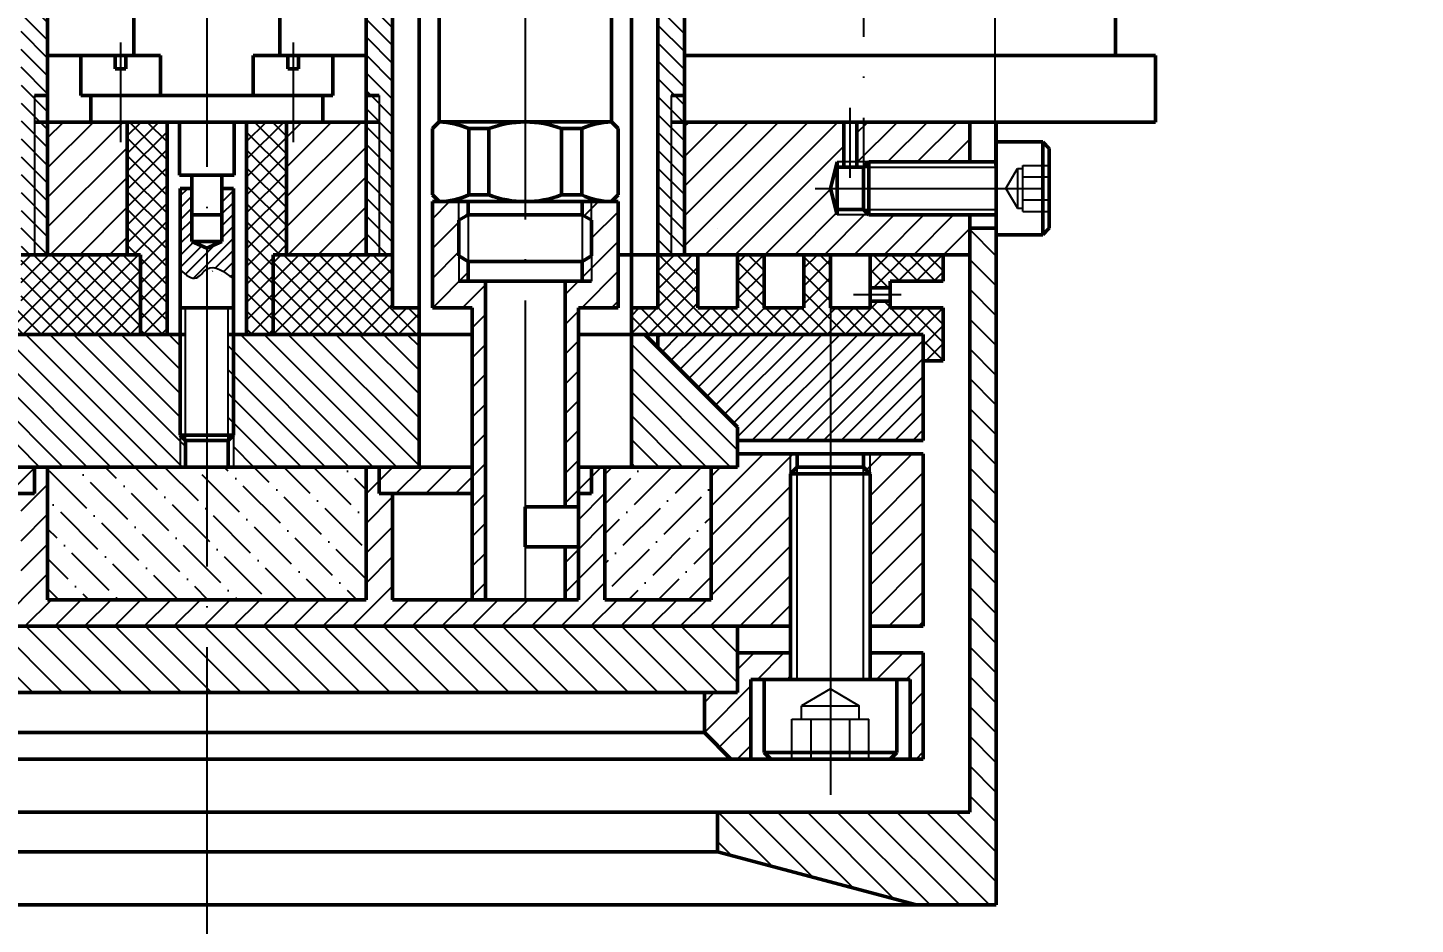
# Model space of a CAD drawing. Header units: millimetres. Extents: x -5427 to 3670, y -5891 to 948.
# Drawn here: x -5220 to -5115.4, y 739.4 to 806.9 of the extents above; entities that cross this region are included whole.
import ezdxf

# ---------------------------------------------------------------- set-up
doc = ezdxf.new("R2010")
doc.units = ezdxf.units.MM
doc.header["$MEASUREMENT"] = 0
doc.linetypes.add('ACAD_ISO04W100', pattern=[30, 24, -3, 0, -3])
doc.layers.add('оси', color=1, linetype='ACAD_ISO04W100')
doc.layers.add('Толстые', color=7, linetype='Continuous', lineweight=50)
doc.layers.add('Тонкие', color=140, linetype='Continuous', lineweight=25)
doc.styles.get("Standard").update_dxf_attribs({"font": 'isocpeui.ttf'})
doc.dimstyles.new('ISO-25', dxfattribs={"dimtxt": 4, "dimasz": 4, "dimexe": 1.25, "dimexo": 0, "dimtad": 1, "dimtxsty": 'Standard', "dimcen": 2.5, "dimadec": 0, "dimazin": 0, "dimtfac": 1, "dimtmove": 0, "dimatfit": 3, "dimfxl": 1, "dimarcsym": 0})
pattern_1 = [(135, (-5413.913556360832, -1341.044500152839), (-1.122532015133644, -1.122532015133644), [])]
pattern_2 = [(225, (-5413.913556360832, -1341.044500152839), (1.122532015133644, -1.122532015133644), [])]
pattern_3 = [(135, (-4661.270615753173, -518.7256040148075), (-0.6735192090801865, -0.6735192090801864), []), (225, (-4661.270615753173, -518.7256040148075), (0.6735192090801864, -0.6735192090801865), [])]

# ---------------------------------------------------------------- blocks, each defined once
blk = doc.blocks.new('*D526')
at = {"layer": 'Defpoints', "color": 0, "transparency": 16777216}
for p in [(-4882.958840932589, 889.928779320926), (-5269.955290774248, 797.8378986526861), (-4882.958840932589, 523.8379232044122)]:
    blk.add_point(p, dxfattribs=at)
at = {"layer": 'Тонкие', "color": 0, "lineweight": -2, "transparency": 16777216}
for p, q in [((-5269.955290774248, 797.8378986526861), (-5269.955290774248, 891.178779320926)), ((-4882.958840932589, 523.8379232044122), (-4882.958840932589, 891.178779320926)), ((-5265.955290774248, 889.928779320926), (-4886.958840932589, 889.928779320926))]:
    blk.add_line(p, q, dxfattribs=at)
at = {"layer": 'Тонкие', "color": 0, "transparency": 16777216}
for points in [[(-5265.955290774248, 890.5954459875926), (-5265.955290774248, 889.2621126542593), (-5269.955290774248, 889.928779320926)], [(-4886.958840932589, 890.5954459875926), (-4886.958840932589, 889.2621126542593), (-4882.958840932589, 889.928779320926)]]:
    blk.add_solid(points, dxfattribs=at)
at = {"layer": 'Тонкие', "color": 0, "transparency": 16777216, "insert": (-5076.457065853418, 892.5795368966835), "char_height": 4, "attachment_point": 5}
blk.add_mtext('387', dxfattribs=at)

msp = doc.modelspace()

# ---------------------------------------------------------------- hatches: boundary and pattern name
at = {"layer": 'Тонкие'}
h = msp.add_hatch(dxfattribs=at)
h.set_pattern_fill('ANSI31', color=256, scale=0.3, angle=90, style=0)
h.set_pattern_definition([(135, (-5413.913556360832, -1341.044500152839), (-0.6735192090801865, -0.6735192090801864), [])])
h.paths.add_polyline_path([(-5242.455665465523, 801.8378984659305), (-5241.455665465523, 801.8380736348611), (-5241.455665465523, 789.838234486567), (-5240.455665465523, 789.8382487852925), (-5240.455665465523, 817.838248677521), (-5235.455665465523, 817.838248677522), (-5235.455665465523, 818.838248677521), (-5241.455665465523, 818.838248677521), (-5242.455665465523, 817.838248677521)])
h.paths.add_polyline_path([(-5241.455665465523, 799.837898466689), (-5242.455665465523, 799.837898466689), (-5242.455665465523, 789.8382201878405), (-5241.455665465523, 789.838234486567)])
h.paths.add_polyline_path([(-5241.455665465523, 801.8380736348611), (-5242.455665465523, 801.8378984659305), (-5242.455665465523, 799.837898466689), (-5241.455665465523, 799.837898466689)], flags=16)
h.paths.add_polyline_path([(-5225.455665465523, 818.838248677522), (-5225.455665465523, 817.838248677521), (-5220.455665465523, 817.838248677521), (-5220.455665465523, 789.8382486775229), (-5219.455665464724, 789.838248671954), (-5219.45531509699, 801.8380735734866), (-5218.455665465523, 801.8378984659305), (-5218.455665465523, 817.838248677522), (-5219.455665465523, 818.838248677522)])
h.paths.add_polyline_path([(-5218.455665465523, 799.8379005390454), (-5219.455373497578, 799.8378984672947), (-5219.455665464724, 789.838248671954), (-5218.455665465523, 789.8382486663843)])
h.paths.add_polyline_path([(-5219.455373497578, 799.8378984672938), (-5218.455665465523, 799.8379005390454), (-5218.455665465523, 801.8378984659305), (-5219.45531509699, 801.8380735734866)], flags=16)
h.paths.add_polyline_path([(-5193.455665465581, 799.8379523479691), (-5194.455665465581, 799.8379502756118), (-5194.455665465581, 789.8382486851008), (-5193.455665465581, 789.8382486813127)], flags=17)
h.paths.add_polyline_path([(-5194.455665465581, 799.8379502756118), (-5193.455665465581, 799.8379523479691), (-5193.455665465581, 801.8381337332105), (-5194.455665465581, 801.8379585642817)])
h.paths.add_polyline_path([(-5194.455665465581, 801.8379585642817), (-5193.455665465581, 801.8381337332114), (-5193.455665465581, 789.8382486813136), (-5192.455665465581, 789.8382486775265), (-5192.455665465581, 817.8383087758723), (-5187.455665465581, 817.8383087758723), (-5187.455665465581, 818.8383087758723), (-5193.455665465581, 818.8383087758723), (-5194.455665465581, 817.8383087758723)])
h.paths.add_polyline_path([(-5170.455665465581, 817.8383087758723), (-5171.455665465582, 818.8383087758723), (-5177.455665465581, 818.8383087758723), (-5177.455665465581, 817.8383087758723), (-5172.455665465581, 817.8383087758723), (-5172.455665465581, 789.8378984666908), (-5171.455665465581, 789.8378984666908), (-5171.455665465581, 801.8381337332114), (-5170.455665465581, 801.8379585642817)])
h.paths.add_polyline_path([(-5170.455665465581, 799.8378984666899), (-5171.455665465581, 799.8378984666899), (-5171.455665465581, 789.8378984666908), (-5170.455665465581, 789.8378984666917)], flags=17)
h.paths.add_polyline_path([(-5171.455665465581, 799.8378984666899), (-5170.455665465581, 799.8378984666899), (-5170.455665465581, 801.8379585642817), (-5171.455665465581, 801.8381337332114)], flags=17)
h = msp.add_hatch(dxfattribs=at)
h.set_pattern_fill('ANSI31', color=256, scale=0.5, angle=180, style=0)
h.set_pattern_definition(pattern_2)
h.paths.add_polyline_path([(-5254.455648744078, 799.837898466689), (-5254.455648750666, 796.8378986975879), (-5253.955648800106, 796.8378986975879), (-5253.455648769168, 794.837898652688), (-5253.455648798016, 794.837898652688), (-5253.955648767077, 792.8378986594764), (-5256.355648753885, 792.8378986594764), (-5263.955652478514, 792.8378986549699), (-5263.955652478514, 789.8379127654118), (-5242.455665465523, 789.8382201878405), (-5242.455665465523, 799.837898466689)])
h.paths.add_polyline_path([(-5263.955652478506, 799.8378984666881), (-5263.955652478506, 796.8378986526861), (-5256.355652513374, 796.8378986526861), (-5256.355648788755, 796.8378986975879), (-5255.455648750666, 796.8378986975879), (-5255.455648744078, 799.837898466689)], flags=17)
h.paths.add_polyline_path([(-5218.455665465523, 799.8379005390464), (-5218.455665465523, 789.8382486663852), (-5212.455665966777, 789.8382486329676), (-5212.455665465529, 799.8379129731877), (-5212.455665465529, 799.8379254073291), (-5215.205665465553, 799.8379254073291), (-5215.205665465514, 799.8379072742057)])
h.paths.add_polyline_path([(-5200.455665465523, 799.83792540733), (-5200.455665806376, 789.8382487078236), (-5194.455665465581, 789.8382486851008), (-5194.455665465581, 799.8379502756127), (-5197.705665465553, 799.8379435404515), (-5197.705665465553, 799.8379254073291)])
h.paths.add_polyline_path([(-5170.455665465581, 799.8378984666899), (-5170.455665465581, 789.8378984666917), (-5148.955678452539, 789.8378984666926), (-5148.95567845254, 792.8378986537839), (-5156.555678446838, 792.837898653783), (-5158.955682163975, 792.8378986594764), (-5159.455682147461, 794.8378987103845), (-5158.955682130947, 796.837898697587), (-5158.455682180387, 796.8378986975879), (-5158.455682186975, 799.8378984666899)])
h.paths.add_polyline_path([(-5157.455682186975, 799.8378984666908), (-5157.455682180387, 796.8378986975879), (-5156.555682142297, 796.8378986975879), (-5156.555678417662, 796.8378986526861), (-5148.955678452533, 796.8378986526861), (-5148.955678452533, 799.8378984666899)])
h.paths.add_polyline_path([(-5158.955682160673, 793.2378986404585), (-5158.955682163975, 792.8378986594764), (-5156.555678452532, 792.8378986594764), (-5156.955678452531, 793.2378986594761)], flags=17)
h.paths.add_polyline_path([(-5157.455682180386, 796.8378986975879), (-5157.455682179509, 796.4378986563027), (-5156.955678462561, 796.4378986563017), (-5156.555678417661, 796.8378986975879)], flags=17)
h.paths.add_polyline_path([(-5158.955682130946, 796.8378986975879), (-5158.955682134249, 796.4378986563027), (-5158.455682179509, 796.4378986563017), (-5158.455682180387, 796.8378986975879)], flags=16)
h.paths.add_polyline_path([(-5255.955648753886, 793.2378986594761), (-5255.955652478504, 793.2378986594761), (-5256.355652478504, 792.8378986594764), (-5253.955648767077, 792.8378986594764), (-5253.95564877038, 793.2378986404585)], flags=17)
h.paths.add_polyline_path([(-5254.455648750666, 796.8378986975879), (-5254.455648751545, 796.4378986563008), (-5253.955648796804, 796.4378986563017), (-5253.955648800106, 796.8378986975879)], flags=16)
h.paths.add_polyline_path([(-5256.355652513374, 796.8378986975879), (-5255.955652468473, 796.4378986563017), (-5255.455648751545, 796.4378986563017), (-5255.455648750666, 796.8378986975879)], flags=17)
h = msp.add_hatch(dxfattribs=at)
h.set_pattern_fill('ANSI37', color=256, scale=0.3, angle=180, style=0)
h.set_pattern_definition([(225, (-5413.913556360832, -1341.044500152839), (0.6735192090801864, -0.6735192090801865), []), (315, (-5413.913556360832, -1341.044500152839), (0.6735192090801865, 0.6735192090801864), [])])
h.paths.add_polyline_path([(-5209.45566546553, 799.8379191902584), (-5212.45566546553, 799.8379129731877), (-5212.455665966777, 789.8382486329676), (-5211.455665966777, 789.8382486273979), (-5211.455666267552, 783.8378932805797), (-5209.455666267551, 783.8378930132542)])
h.paths.add_polyline_path([(-5203.455666010906, 783.837892053434), (-5201.455666010906, 783.83789186695), (-5201.455665806376, 789.8382487116107), (-5200.455665806376, 789.8382487078236), (-5200.455665465524, 799.8379254073291), (-5203.455665465523, 799.8379254073291)])
h = msp.add_hatch(dxfattribs=at)
h.set_pattern_fill('ANSI31', color=256, scale=0.2, angle=180, style=0)
h.set_pattern_definition([(225, (-5413.913556360832, -1341.044500152839), (0.4490128060534576, -0.4490128060534577), [])])
edge = h.paths.add_edge_path()
edge.add_line((-5207.585665465552, 790.8379254073291), (-5207.585665465552, 794.83792540733))
edge.add_line((-5207.585665465552, 794.83792540733), (-5208.455665647383, 794.83792540733))
edge.add_line((-5208.455665647383, 794.83792540733), (-5208.455666765349, 788.690529584321))
edge.add_spline(control_points=[(-5208.455666765349, 788.690529584321), (-5208.027723620045, 788.3252237283134), (-5207.276382698659, 787.6838552627762), (-5206.727472095263, 788.5815466935703), (-5206.455665465523, 788.7568120835879)], knot_values=[0, 0, 0, 0, 1.356419349146966, 2.381469068400858, 2.381469068400858, 2.381469068400858, 2.381469068400893], degree=3, periodic=0)
edge.add_line((-5206.455665465523, 788.7568120835879), (-5206.455665465523, 790.3379254073286))
edge.add_line((-5206.455665465523, 790.3379254073282), (-5207.585665465553, 790.8379254073286))
edge = h.paths.add_edge_path()
edge.add_line((-5206.455665465523, 790.3379254073427), (-5206.455665465523, 788.7568120835874))
edge.add_spline(control_points=[(-5206.455665465523, 788.7568120835879), (-5205.891187697567, 789.1207966422119), (-5205.173426149414, 788.5742085000577), (-5204.455664601261, 788.0276203579035)], knot_values=[2.381469068400858, 2.381469068400858, 2.381469068400858, 2.381469068400893, 4.510253705196564, 4.510253705196564, 4.510253705196564, 4.510253705196564], degree=3, periodic=0)
edge.add_line((-5204.455664601261, 788.0276203579035), (-5204.455665355401, 794.8379254073295))
edge.add_line((-5204.455665355401, 794.83792540733), (-5205.325665465552, 794.83792540733))
edge.add_line((-5205.325665465552, 794.83792540733), (-5205.325665465552, 790.8379254073291))
edge.add_line((-5205.325665465552, 790.8379254073291), (-5206.455665465523, 790.3379254073423))
h = msp.add_hatch(dxfattribs=at)
h.set_pattern_fill('ANSI31', color=256, scale=0.5, angle=180, style=0)
h.set_pattern_definition([(225, (-5019.270615960179, -525.7460722845078), (1.122532015133644, -1.122532015133644), [])])
h.paths.add_polyline_path([(-5246.455665465523, 773.838248677521), (-5246.455665454837, 774.8382486454605), (-5250.455653103683, 774.838248773701), (-5250.455653103683, 767.838248677521), (-5248.455653103683, 767.838248677521), (-5247.455653103683, 767.838248677521), (-5247.455653103683, 761.8382488036034), (-5206.455665465523, 761.838249201249), (-5206.455665465523, 763.838248677521), (-5218.455665465523, 763.838248677521), (-5218.455665465523, 773.8382500297332), (-5219.455665465523, 773.8382499546099), (-5219.455665465523, 771.838248677521), (-5220.455665465523, 771.838248677521), (-5220.455665465523, 763.838248677521), (-5234.455665465523, 763.838248677521), (-5234.455665465523, 771.838248677521), (-5235.455665465523, 771.838248677521), (-5235.455665465523, 773.838248677521), (-5236.455665465523, 773.838248677521), (-5236.455665465523, 763.838248677521), (-5244.455665465523, 763.838248677521), (-5244.455665465523, 773.838248677521)])
h.paths.add_polyline_path([(-5260.455652478517, 774.8382481351694), (-5260.455652478517, 771.1834755706498), (-5259.278132409699, 770.7020136454742, -0.3045927964812938), (-5258.815324390801, 771.0127816776587, -1), (-5258.815324390801, 770.0127816776587, -0.533045411100203), (-5259.278132409699, 770.7020136454742), (-5260.455652478517, 771.1834755706498), (-5260.455652478517, 761.838248677521), (-5259.455653103683, 761.8382486872199), (-5259.455653103683, 767.838248677521), (-5256.45565390763, 767.838248677521), (-5256.455653570999, 774.8382481351694)])
h.paths.add_polyline_path([(-5258.815324390801, 770.0127816776587, 1), (-5258.815324390801, 771.0127816776587, 1)], flags=16)
h.paths.add_polyline_path([(-5166.455656458837, 774.8382496443476), (-5166.455651955409, 773.8382305817779), (-5168.455665465523, 773.8382335977551), (-5168.455665465523, 763.838248677521), (-5176.455665465523, 763.838248677521), (-5176.455665465523, 773.8382456615839), (-5177.455665465523, 773.8382471695625), (-5177.455665465523, 771.8382486775192), (-5178.455657793637, 771.8382486775192), (-5178.455653409702, 763.838248677521), (-5192.455665465523, 763.838248677521), (-5192.455665465523, 771.8382486775192), (-5193.455665465523, 771.8382486775192), (-5193.455665465523, 773.8382519078061), (-5194.455665465523, 773.8382518326837), (-5194.455665465523, 763.838248677521), (-5206.455665465523, 763.838248677521), (-5206.455665465523, 761.838249201249), (-5162.455672127012, 761.8382496279903), (-5162.455666661643, 773.3385996242853), (-5162.455666661643, 774.8382457770142)])
h.paths.add_polyline_path([(-5156.455675339978, 774.8382399760078), (-5156.455675339978, 773.3386083026164), (-5156.455666661643, 773.3385996242853), (-5156.455675339978, 773.3385996242853), (-5156.455675339978, 761.8382486775201), (-5152.455666760265, 761.8382483658954), (-5152.455670420542, 773.8382483998905), (-5152.455670725561, 774.8382361086599)])
h.paths.add_polyline_path([(-5162.455666661643, 774.8382457770142), (-5162.455666661643, 773.3385996242853), (-5161.955666895303, 773.8385993872309), (-5161.955666895303, 774.8382452935969)])
h.paths.add_polyline_path([(-5156.955666661643, 774.838240459417), (-5156.955666661643, 773.8385993872309), (-5156.455675339978, 773.3386083026164), (-5156.455675339978, 774.8382399760078)])
h.paths.add_polyline_path([(-5179.455653046134, 767.838248677521), (-5179.455653773259, 763.838248677522), (-5178.455665465523, 763.838248677521), (-5178.455665465523, 767.838248677521)], flags=17)
h.paths.add_polyline_path([(-5179.455649410502, 787.8383087758723), (-5179.455652500791, 770.838248677521), (-5178.455657245645, 770.838248677521), (-5178.455665465557, 785.8383087758714), (-5175.455665465581, 785.8383087758723), (-5175.455665465581, 793.8383087758723), (-5177.455665465581, 793.8383087758723), (-5177.455665465581, 792.4341635874428), (-5177.455665465581, 789.7424539643018), (-5177.455665465581, 787.8383087758723)])
h.paths.add_polyline_path([(-5187.455665465577, 787.8383087758723), (-5187.455665465577, 789.7424539643036), (-5187.455665465581, 792.4341635874391), (-5187.455665465581, 793.8383087758723), (-5189.455665465581, 793.8383087758723), (-5189.455665465581, 785.8383087758723), (-5186.455665465581, 785.8383087758723), (-5186.455644806716, 763.838248677521), (-5185.455653773259, 763.838248677521), (-5185.455649410502, 787.8383087758723)])
h.paths.add_polyline_path([(-5187.455665465577, 789.7424539643027), (-5187.455665465577, 787.8383087758723), (-5186.75566546558, 787.8383087758723), (-5186.75566546558, 789.3383087758723)], flags=16)
h.paths.add_polyline_path([(-5187.455665465581, 793.8383087758723), (-5187.455665465581, 792.4341635874391), (-5186.75566546558, 792.8383087758723), (-5186.75566546558, 793.8383087758723)], flags=16)
h.paths.add_polyline_path([(-5178.155665465575, 793.8383087758723), (-5178.155665465575, 792.8383087758714), (-5177.455665465581, 792.4341635874428), (-5177.455665465581, 793.8383087758723)], flags=17)
h.paths.add_polyline_path([(-5178.155665465581, 789.3383087758687), (-5178.155665465581, 787.8383087758723), (-5177.455665465581, 787.8383087758723), (-5177.455665465581, 789.7424539643009)], flags=17)
h.paths.add_polyline_path([(-5227.455665465523, 787.838248677521), (-5227.455665465523, 763.838248677521), (-5226.455665465523, 763.838248677521), (-5226.455665465523, 785.838248677521), (-5223.455665465523, 785.838248677521), (-5223.455665465523, 793.838248677521), (-5225.455665465523, 793.838248677521), (-5225.455665465523, 792.4341034890915), (-5225.455665465523, 789.7423938659506), (-5225.455665465523, 787.838248677521)])
h.paths.add_polyline_path([(-5235.45566546552, 787.838248677521), (-5235.45566546552, 789.7423938659533), (-5235.455665465523, 792.4341034890879), (-5235.455665465523, 793.838248677521), (-5237.455665465523, 793.838248677521), (-5237.455665465523, 785.838248677521), (-5234.455665465523, 785.838248677521), (-5234.455665465523, 767.8797005618492), (-5233.455665465523, 767.3023502926592), (-5233.455665465523, 787.838248677521)])
h.paths.add_polyline_path([(-5235.45566546552, 789.7423938659515), (-5235.45566546552, 787.838248677521), (-5234.755665465523, 787.838248677521), (-5234.755665465523, 789.338248677521)], flags=16)
h.paths.add_polyline_path([(-5235.455665465523, 793.838248677521), (-5235.455665465523, 792.4341034890879), (-5234.755665465523, 792.838248677521), (-5234.755665465523, 793.838248677521)], flags=16)
h.paths.add_polyline_path([(-5226.155665465524, 789.3382486775174), (-5226.155665465524, 787.838248677521), (-5225.455665465523, 787.838248677521), (-5225.455665465523, 789.7423938659506)], flags=17)
h.paths.add_polyline_path([(-5226.155665465518, 793.838248677521), (-5226.155665465518, 792.838248677521), (-5225.455665465523, 792.4341034890915), (-5225.455665465523, 793.838248677521)], flags=17)
h.paths.add_polyline_path([(-5226.455665465523, 773.83824942875), (-5226.455665465523, 771.838248677521), (-5219.455665465523, 771.838248677521), (-5219.455665465523, 773.8382499546099)], flags=17)
h.paths.add_polyline_path([(-5235.455665465523, 773.838248677521), (-5235.455665465523, 771.838248677521), (-5234.455665465523, 771.838248677521), (-5234.455665465523, 773.838248677521)], flags=17)
h.paths.add_polyline_path([(-5193.455665465523, 773.8382519078061), (-5193.455665465523, 771.8382486775192), (-5186.45565231901, 771.8382486775201), (-5186.455654197087, 773.8382524336669)], flags=16)
h.paths.add_polyline_path([(-5178.455658889621, 773.8382486775301), (-5178.455657793637, 771.8382486775192), (-5177.455665465523, 771.8382486775201), (-5177.455665465523, 773.8382471695625)], flags=17)
h = msp.add_hatch(dxfattribs=at)
h.set_pattern_fill('ANSI31', color=256, scale=0.5, angle=90, style=0)
h.set_pattern_definition(pattern_1)
h.paths.add_polyline_path([(-5263.955652478517, 747.838248677521), (-5263.955652478514, 791.837898670103), (-5265.955652478517, 791.8378986537848), (-5265.955652478517, 740.838248677521), (-5259.955665465523, 740.838248677521), (-5244.955665465538, 744.838248677521), (-5244.955665465529, 747.8382486775201)])
h.paths.add_polyline_path([(-5167.955665465517, 747.8382486775192), (-5167.955665465508, 744.838248677521), (-5152.955665465523, 740.838248677521), (-5146.95567845253, 740.838248677521), (-5146.95567845253, 791.8378986537848), (-5148.955678452539, 791.8378986537848), (-5148.955678452532, 747.8382486775192)])
h = msp.add_hatch(dxfattribs=at)
h.set_pattern_fill('ANSI37', color=256, scale=0.3, angle=90, style=0)
h.set_pattern_definition(pattern_3)
h.paths.add_polyline_path([(-5261.955652478517, 785.8378984666854), (-5261.955652644892, 781.8378984666854), (-5260.455652478517, 781.8378983725736), (-5260.455652478517, 783.8378980167174), (-5255.956004344982, 783.8378976698853), (-5255.955653337343, 783.838248677521), (-5255.955653337343, 783.837897669858), (-5255.801037843799, 783.83789765794), (-5259.510333897542, 785.8378984666854)])
h.paths.add_polyline_path([(-5256.455665465525, 785.8378984666872), (-5256.455665465525, 786.3378984666872), (-5257.955652478517, 786.3378984666872), (-5257.955652478517, 785.8378984666854), (-5259.510333897542, 785.8378984666854), (-5255.801037843799, 783.83789765794), (-5253.455650881919, 783.8378974771579), (-5253.455650534784, 785.8378984666872)])
h.paths.add_polyline_path([(-5261.955652478517, 789.8379413628647), (-5261.955652478517, 787.8378984666854), (-5257.955652478517, 787.8378984666854), (-5257.955652478517, 787.3378984666872), (-5256.455665465525, 787.3378984666872), (-5256.455665465525, 789.8380200056729)])
h.paths.add_polyline_path([(-5252.268946181587, 787.8674685911767, -0.5913973766519861), (-5252.69111091825, 788.6353807691714), (-5253.455665465525, 789.120578740881), (-5253.455665465525, 786.2948144926615), (-5253.455650455478, 786.2948144926615), (-5253.455650881919, 783.8378974771579), (-5250.955653103683, 783.8378972844587), (-5250.955653103683, 783.838248677521), (-5250.955301710427, 783.8378972844314), (-5238.455665465523, 783.8378963209609), (-5238.455665465523, 785.838248677521), (-5240.455665465523, 785.838248677521), (-5240.455665465523, 789.8382487852925), (-5243.455665465525, 789.8382058891141), (-5243.455665465525, 785.8378984666872), (-5246.455665465525, 785.8378984666872), (-5246.455665465525, 789.8381629929356), (-5248.455665465525, 789.8381343954827), (-5248.455665465525, 785.8378984666872), (-5251.455665465525, 785.8378984666872), (-5251.455665465525, 789.8380914993052), (-5253.455665465525, 789.8380629018523), (-5253.455665465525, 789.120578740881), (-5252.69111091825, 788.6353807691714, -0.2567571301440547), (-5252.268946181587, 788.8674685911767, -1)])
h.paths.add_polyline_path([(-5252.268946181587, 787.8674685911767, 1), (-5252.268946181587, 788.8674685911767, 1)], flags=16)
h.paths.add_polyline_path([(-5220.455665465523, 789.8382486775229), (-5220.455665465523, 785.838248677521), (-5222.455665465523, 785.838248677521), (-5222.455665465523, 783.8378947508675), (-5211.455666267552, 783.8378932805792), (-5211.455665966777, 789.8382486273979)])
h = msp.add_hatch(dxfattribs=at)
h.set_pattern_fill('ANSI37', color=256, scale=0.3, angle=90, style=0)
h.set_pattern_definition(pattern_3)
h.paths.add_polyline_path([(-5201.455665806376, 789.8382487116107), (-5201.455666010906, 783.8378918669498), (-5190.455665465538, 783.8378908412881), (-5190.455665465541, 785.8383087758723), (-5192.455665465581, 785.8383087758723), (-5192.455665465581, 789.8382486775256)])
h.paths.add_polyline_path([(-5172.455665465581, 789.8378984666908), (-5172.455665465581, 785.8383087758723), (-5174.455665465541, 785.8383087758723), (-5174.455665465538, 783.8378906886094), (-5159.455664357745, 783.8378952639544), (-5159.455664341318, 785.837898524502), (-5159.455665520877, 785.837898524502), (-5159.455665525797, 789.8378984666926), (-5161.455665525797, 789.8378984666926), (-5161.455665520877, 785.8378985220409), (-5164.455665520877, 785.837898518351), (-5164.455665525797, 789.8378984666917), (-5166.455665525797, 789.8378984666917), (-5166.455665520877, 785.8378985158909), (-5169.455665520877, 785.8378985122001), (-5169.455665525797, 789.8378984666917)])
h.paths.add_polyline_path([(-5154.955678507886, 785.8378984666926), (-5154.955678508501, 786.3378985300362), (-5156.455665521492, 786.3378985281909), (-5156.455665520877, 785.8378985281909), (-5159.455664341318, 785.837898524502), (-5159.455664357745, 783.8378952639544), (-5152.455673470664, 783.8378973991132), (-5152.455672860619, 781.8378983419045), (-5150.955678286154, 781.8378984666854), (-5150.955678452529, 785.8378984666926)])
h.paths.add_polyline_path([(-5156.455665525797, 789.8378984666926), (-5156.455665522722, 787.3378985281909), (-5154.955678509731, 787.3378985300362), (-5154.955678510346, 787.8378984666926), (-5150.955678452536, 787.8378984666917), (-5150.955678452536, 789.8378984666926)])
h = msp.add_hatch(dxfattribs=at)
h.set_pattern_fill('ANSI31', color=256, scale=0.3, angle=180, style=0)
h.set_pattern_definition([(225, (-5413.913556360832, -1341.044500152839), (0.6735192090801864, -0.6735192090801865), [])])
h.paths.add_polyline_path([(-5260.455652478517, 775.8382481351694), (-5256.455653522909, 775.8382481351694), (-5256.455653138202, 783.8378977083979), (-5260.455652478517, 783.8378980167174)])
h.paths.add_polyline_path([(-5240.455665465523, 782.8382486133997), (-5240.455665465523, 783.8378964751205), (-5250.455653103683, 783.8378972459185), (-5250.455653103683, 775.8382486739588), (-5246.455665444149, 775.8382486454603), (-5246.455665433463, 776.8382486454602)])
h.paths.add_polyline_path([(-5166.455665465525, 776.8382496443584), (-5166.455660962181, 775.8382496443523), (-5159.455664423451, 775.8382428765048), (-5159.455664357744, 783.8378952639547), (-5172.455665465523, 783.8378912986549), (-5172.455665465523, 782.8382496443563)])
h.paths.add_polyline_path([(-5159.455664357744, 783.8378952639548), (-5159.455664423451, 775.8382428765049), (-5152.455671030583, 775.8382361086601), (-5152.455673470665, 783.8378973991131)])
h = msp.add_hatch(dxfattribs=at)
h.set_pattern_fill('ANSI31', color=256, scale=0.4, angle=90, style=0)
h.set_pattern_definition([(135, (-5413.913556360832, -1341.044500152839), (-0.8980256121069154, -0.8980256121069152), [])])
h.paths.add_polyline_path([(-5246.455665433463, 776.8382486454605), (-5246.455665465523, 773.838248677521), (-5238.455665465523, 773.838248677521), (-5238.455665465523, 783.8378963347152), (-5239.456017663661, 783.8378964152619)])
h.paths.add_polyline_path([(-5222.455665465523, 783.8378947508675), (-5222.455665465523, 773.8382497292407), (-5208.455663486607, 773.8382507809622), (-5208.455663307166, 776.2382486478148), (-5208.45566902992, 776.2382543705683), (-5208.45566764785, 783.8378924280953), (-5214.455665465523, 783.8378930132542), (-5214.455665465523, 783.8378936815664)])
h.paths.add_polyline_path([(-5204.855661687629, 783.8378921839733), (-5204.855663158864, 775.8382486677949), (-5204.855663277881, 775.8382486702433), (-5204.85566317102, 773.838251051405), (-5190.455665465523, 773.8382521331753), (-5190.455665465538, 783.8378908412881)])
h.paths.add_polyline_path([(-5173.455306814909, 783.8378909937421), (-5174.455665465538, 783.8378906886085), (-5174.455665465523, 773.8382426456267), (-5166.455651955409, 773.8382305817779), (-5166.455665465524, 776.8382496443576)])
h.paths.add_polyline_path([(-5208.455663307166, 776.2382486478148), (-5208.455663486607, 773.8382507809622), (-5208.055663156921, 773.8382508110119), (-5208.055663307166, 775.8382486478151)])
h.paths.add_polyline_path([(-5204.855663158864, 775.8382487892588), (-5204.855663158864, 775.8382486677949), (-5204.855663277881, 775.8382486677949), (-5204.85566317102, 773.838251051405), (-5204.455663434531, 773.8382510814538), (-5204.455663295762, 776.2382486559766)], flags=16)
h = msp.add_hatch(dxfattribs=at)
h.set_pattern_fill('ANSI36', color=256, scale=0.5, angle=180, style=0)
h.set_pattern_definition([(225, (-5413.913556360832, -1341.044500152839), (-0.841899011350234, -3.086963041617522), [3.96875, -0.79375, 0, -0.79375])])
h.paths.add_polyline_path([(-5168.455665465524, 763.838248677521), (-5168.455665465523, 773.8382335977553), (-5176.455665465524, 773.8382456615836), (-5176.455665465523, 763.838248677521)])
h.paths.add_polyline_path([(-5236.455665465523, 773.8382486775212), (-5244.455665465523, 773.838248677521), (-5244.455665465523, 763.838248677521), (-5236.455665465523, 763.838248677521)])
h = msp.add_hatch(dxfattribs=at)
h.set_pattern_fill('ANSI36', color=256, scale=0.5, angle=90, style=0)
h.set_pattern_definition([(135, (-5413.913556360832, -1341.044500152839), (-3.086963041617522, 0.8418990113502338), [3.96875, -0.79375, 0, -0.79375])])
h.paths.add_polyline_path([(-5218.455665465523, 773.8382500297323), (-5218.455665465523, 763.838248677521), (-5206.455665465523, 763.838248677521), (-5206.455665465523, 773.838248677521), (-5208.937206048869, 773.838248863058), (-5208.937206048869, 773.8194403966074), (-5208.956016404553, 773.8382507433746)])
h.paths.add_polyline_path([(-5203.93720581521, 773.838251120402), (-5203.93720581521, 773.8382484892229), (-5206.455665465523, 773.8382486775201), (-5206.455665465523, 763.838248677521), (-5194.455665465523, 763.838248677521), (-5194.455665465523, 773.8382518326837)])
h = msp.add_hatch(dxfattribs=at)
h.set_pattern_fill('ANSI31', color=256, scale=0.5, angle=90, style=0)
h.set_pattern_definition(pattern_1)
h.paths.add_polyline_path([(-5246.455665465523, 761.8382488133022), (-5246.455665465523, 756.8382486775201), (-5206.455665465523, 756.8382486775205), (-5206.455665465524, 761.838249201249)])
h.paths.add_polyline_path([(-5206.455665465523, 756.8382486775205), (-5166.455665465523, 756.8382486775209), (-5166.455665465523, 761.8382495891958), (-5206.455665465523, 761.8382492012491)])
h = msp.add_hatch(dxfattribs=at)
h.set_pattern_fill('ANSI31', color=256, scale=0.5, angle=180, style=0)
h.set_pattern_definition(pattern_2)
h.paths.add_polyline_path([(-5245.955662078063, 751.8382471277539), (-5243.955660528297, 753.838248677521), (-5243.955660528297, 756.8382486775201), (-5246.455665465523, 756.8382486775201), (-5246.455665465523, 759.838248677521), (-5253.455655047477, 759.838248677521), (-5253.455656436017, 751.838247929358)])
h.paths.add_polyline_path([(-5260.455652478517, 751.838248677521), (-5253.455656436017, 751.838247929358), (-5253.455655047477, 759.838248677521), (-5260.455652478517, 759.8382486775201)])
h.paths.add_polyline_path([(-5165.455665465523, 757.838248677521), (-5162.455674027952, 757.838248677521), (-5162.455673077483, 759.8382480042494), (-5166.455665465523, 759.8382486775201), (-5166.455665465523, 756.838248677521), (-5168.955660528297, 756.838248677521), (-5168.955660528297, 753.838248677521), (-5166.955660528297, 751.838248677521), (-5165.455665465523, 751.838248677521)])
h.paths.add_polyline_path([(-5156.455675339978, 759.8382377706587), (-5156.455675339978, 757.838248677521), (-5153.455665465525, 757.8382486775201), (-5153.455665465523, 751.8382372413037), (-5152.455668578077, 751.8382371344226), (-5152.455667123829, 759.8382370435322)])

# ---------------------------------------------------------------- linework, layer by layer
at = {"layer": 'оси'}
for p, q in [((-5206.455665465523, 880.6546058345577), (-5206.455665465523, 720.5807225652009)), ((-5156.958839665089, 860.3640485760218), (-5156.958839677028, 796.2302185695037)), ((-5182.455644723524, 846.5962977817564), (-5182.455653409698, 763.8382428605248)), ((-5147.059344774125, 819.2415932146966), (-5147.059344774125, 796.5521873952559)), ((-5170.481801278783, 796.8741562210082), (-5170.481801278783, 817.8146909276904)), ((-5212.955665465523, 805.8379254073282), (-5212.955665465523, 798.3156389120852)), ((-5199.955665465523, 805.83792540733), (-5199.955665465523, 798.3264029774148)), ((-5157.955682179509, 795.6257062941934), (-5157.955682186975, 800.9101025415168)), ((-5160.597969890626, 794.837898652688), (-5143.422925249863, 794.837898652687)), ((-5157.715769054116, 786.8378985281909), (-5154.134204211511, 786.8378985300362)), ((-5159.455664337564, 786.2948041311413), (-5159.45566464268, 749.1472049508432)), ((-5159.455683453652, 775.216364554419), (-5159.455674027953, 749.1472153123634))]:
    msp.add_line(p, q, dxfattribs=at)
at = {"layer": 'Толстые'}
for p, q in [((-5218.455665465523, 817.838248677521), (-5218.455665465523, 789.8382213093103)), ((-5194.455665465581, 817.8383087758723), (-5194.455665465581, 789.8382814076606)), ((-5192.455665465581, 817.8383087758723), (-5192.455665465581, 785.8383087758723)), ((-5172.455665465581, 817.8383087758723), (-5172.455665465581, 785.8383087758723)), ((-5170.455665465581, 817.8383087758723), (-5170.455665465581, 789.8382814076606)), ((-5190.455665465523, 773.838248677521), (-5190.455665465583, 813.8383087758705)), ((-5174.455665465523, 773.838248677521), (-5174.455665465583, 813.8383087758741)), ((-5188.955665465581, 810.8383087758723), (-5188.955665465581, 799.8383087758723)), ((-5175.955665465581, 810.8383087758723), (-5175.955665465581, 799.8383087758723)), ((-5211.955665465552, 809.837925407328), (-5211.955665465553, 804.8379251257473)), ((-5200.955665465552, 809.837925407331), (-5200.955665465553, 804.8379251589473)), ((-5175.958839710735, 804.8379252646082), (-5175.958839710735, 808.837925407013)), ((-5137.958839710737, 804.8379254061106), (-5137.958839710737, 808.837925407013)), ((-5218.455665465523, 804.837925106129), (-5211.955665465553, 804.8379251257473)), ((-5213.355665465548, 804.8379254073293), (-5215.955665465544, 804.8379254073288)), ((-5215.955665465544, 804.8379254073288), (-5215.955665465544, 801.8379254073288)), ((-5213.355665465548, 804.8379254073279), (-5213.355665465551, 803.8379254073288)), ((-5212.555665465545, 804.8379254073284), (-5212.555665465545, 803.8379254073297)), ((-5209.955665465544, 804.8379254073297), (-5212.555665465545, 804.8379254073293)), ((-5209.955665465544, 804.8379254073288), (-5209.955665465545, 801.8379254073288)), ((-5202.955665465544, 804.8379254073288), (-5202.955665465544, 801.8379254073288)), ((-5200.355665465548, 804.8379254073293), (-5202.955665465544, 804.8379254073288)), ((-5200.955665465553, 804.8379251589473), (-5194.455665465581, 804.8379251785655)), ((-5200.355665465548, 804.8379254073279), (-5200.355665465551, 803.8379254073288)), ((-5199.555665465545, 804.8379254073284), (-5199.555665465545, 803.8379254073297)), ((-5196.955665465544, 804.8379254073297), (-5199.555665465545, 804.8379254073293)), ((-5196.955665465544, 804.8379254073288), (-5196.955665465545, 801.8379254073288)), ((-5170.481801278783, 804.8379252509233), (-5134.958839763071, 804.8379253581386)), ((-5134.958839763071, 804.8379254121826), (-5134.958839763071, 799.8379254255276)), ((-5212.555665465545, 803.8379254073297), (-5213.355665465545, 803.8379254073288)), ((-5199.555665465545, 803.8379254073297), (-5200.355665465545, 803.8379254073288)), ((-5218.455665465523, 801.8378984659305), (-5219.455665465523, 801.8380736348611)), ((-5196.955665465544, 801.8379254073291), (-5215.955665465544, 801.837925407329)), ((-5215.205665465553, 801.8379254073291), (-5215.205665465553, 799.8379254073291)), ((-5197.705665465553, 801.8379254073291), (-5197.705665465553, 799.8379254073291)), ((-5194.455665465581, 801.8379585642817), (-5193.455665465581, 801.8381337332114)), ((-5170.455665465581, 801.8379585642817), (-5171.455665465581, 801.8381337332114)), ((-5219.455665465523, 799.837898466689), (-5193.455665465581, 799.8379523479691)), ((-5219.455373496791, 799.8379254040203), (-5219.031364827713, 799.8379254041282)), ((-5218.455665465523, 799.8379254042749), (-5193.455665465581, 799.837925410638)), ((-5197.705665465553, 799.8379254073291), (-5215.205665465553, 799.8379254073291)), ((-5212.455665465529, 799.8379254073291), (-5212.455665966777, 789.8382486329667)), ((-5209.455665465529, 799.8379252569505), (-5209.455666267552, 783.8378932638627)), ((-5208.505665465552, 799.8379254073291), (-5208.505665465552, 795.8379254073291)), ((-5204.405665465552, 799.8379254073291), (-5204.405665465552, 795.8379254073291)), ((-5203.455665465523, 799.8379255095881), (-5203.455666010906, 783.8378918430465)), ((-5200.455665465523, 799.8379254073291), (-5200.455665806376, 789.8382487078236)), ((-5189.455665465581, 799.3383087758723), (-5188.955665465581, 799.8383087758723)), ((-5189.455665465581, 794.3383087758723), (-5189.455665465582, 799.3383087758723)), ((-5188.955665465581, 799.8383087758723), (-5175.955665465581, 799.8383087758723)), ((-5186.713995714779, 799.3383087758723), (-5185.197335216382, 799.3383087758723)), ((-5186.713995714777, 794.3383087758723), (-5186.713995714777, 799.3383087758714)), ((-5185.197335216382, 794.3383087758723), (-5185.197335216382, 799.3383087758723)), ((-5179.713995714779, 799.3383087758723), (-5178.197335216382, 799.3383087758723)), ((-5179.713995714779, 794.3383087758723), (-5179.713995714779, 799.3383087758723)), ((-5178.197335216382, 794.3383087758723), (-5178.197335216382, 799.3383087758723)), ((-5175.955665465581, 799.8383087758723), (-5175.455665465581, 799.3383087758723)), ((-5175.455665465581, 794.3383087758714), (-5175.455665465578, 799.3383087758705)), ((-5171.455665465581, 799.8379254162373), (-5134.958839763071, 799.8379254255267)), ((-5171.455665465581, 799.8378984666899), (-5146.95567845253, 799.8378984666908)), ((-5158.455682179509, 796.4378986563017), (-5158.455682186975, 799.8378982658835)), ((-5157.455682179509, 796.4378986563017), (-5157.455682186975, 799.837898283344)), ((-5148.955678452533, 796.8378986526861), (-5148.955678452533, 799.8378984666908)), ((-5146.95567845253, 799.8378984666872), (-5146.95567845253, 740.838248677521)), ((-5146.955678452531, 798.3378986526861), (-5143.456040931464, 798.3378986526861)), ((-5146.955678452529, 791.337898652688), (-5146.955678452531, 798.3378986526861)), ((-5143.456040931464, 798.3378986526861), (-5142.956040156788, 797.8378986526861)), ((-5143.456029034885, 791.3378985402189), (-5143.456040931464, 798.3378986526861)), ((-5142.956029826221, 791.8378985235561), (-5142.956040156788, 797.8378986526861)), ((-5159.455682147461, 794.8378987103836), (-5158.955682130946, 796.8378986975879)), ((-5158.955682163975, 792.8378986594764), (-5158.955682130946, 796.8378986975879)), ((-5156.955682187198, 796.4378986563017), (-5158.955682134249, 796.4378986563017)), ((-5156.555678455773, 796.8378986594764), (-5156.955678455773, 796.4378986630911)), ((-5156.95567843934, 793.2378986462847), (-5156.955678406311, 796.4378987125531)), ((-5146.955678452531, 796.8378986526861), (-5156.555678417662, 796.8378986526861)), ((-5156.555678446838, 792.837898653783), (-5156.555678417662, 796.8378986594764)), ((-5204.405665465552, 795.83792540733), (-5208.505665465552, 795.83792540733)), ((-5208.455665647383, 794.83792540733), (-5208.45566902992, 776.2382543705683)), ((-5207.585665465552, 794.83792540733), (-5208.455665647383, 794.83792540733)), ((-5207.585665465552, 795.8379254073291), (-5207.585665465552, 790.8379254073291)), ((-5205.325665465552, 795.8379254073291), (-5205.325665465552, 790.8379254073291)), ((-5204.455665355401, 794.83792540733), (-5205.325665465552, 794.83792540733)), ((-5204.455665355401, 794.83792540733), (-5204.455663295762, 776.2382486559766)), ((-5158.955682163975, 792.8378986594764), (-5159.455682147461, 794.8378987103836)), ((-5189.455665465581, 794.3383087758723), (-5188.95566546558, 793.8383087758723)), ((-5189.455665465581, 785.8383087758723), (-5189.455665465581, 793.8383087758723)), ((-5189.455665465581, 793.8383087758723), (-5175.455665465581, 793.8383087758723)), ((-5188.95566546558, 793.8383087758723), (-5175.95566546558, 793.8383087758723)), ((-5186.75566546558, 792.8383087758723), (-5186.75566546558, 793.8383087758723)), ((-5186.713995714779, 794.3383087758723), (-5185.197335216382, 794.3383087758723)), ((-5179.713995714779, 794.3383087758723), (-5178.197335216382, 794.3383087758723)), ((-5178.155665465575, 792.8383087758723), (-5178.155665465575, 793.8383087758723)), ((-5175.955665465581, 793.8383087758723), (-5175.455665465579, 794.3383087758723)), ((-5175.455665465581, 785.8383087758723), (-5175.455665465581, 793.8383087758723)), ((-5205.325665465552, 792.8379254073291), (-5207.585665465552, 792.8379254073291)), ((-5187.455665465581, 792.4341635874391), (-5186.75566546558, 792.8383087758723)), ((-5186.75566546558, 792.8383087758723), (-5178.155665465578, 792.8383087758723)), ((-5177.455665465581, 792.4341635874428), (-5178.155665465581, 792.8383087758759)), ((-5156.955682177167, 793.2378986594761), (-5158.955682160673, 793.2378986404585)), ((-5156.555678452532, 792.8378986594764), (-5156.955678452531, 793.2378986594761)), ((-5156.555678446838, 792.837898653783), (-5146.955678452529, 792.8378986537848)), ((-5148.955678452532, 747.838248677521), (-5148.95567845254, 792.8378986537848)), ((-5187.455665465581, 792.4341635874391), (-5187.455665465577, 789.7424539643018)), ((-5187.455665465581, 792.4341635874391), (-5187.455665465577, 789.7424539643036)), ((-5177.455665465581, 792.4341635874428), (-5177.455665465581, 789.7424539643018)), ((-5177.455665465581, 792.4341635874428), (-5177.455665465581, 789.7424539643018)), ((-5167.956154804001, 791.8378988514326), (-5167.955650841006, 791.8378988514971)), ((-5148.955678452532, 791.8378986537848), (-5146.95567472791, 791.8378986537848)), ((-5143.456028922415, 791.337898652688), (-5142.956029697091, 791.837898652688)), ((-5205.325665465552, 790.8379254073291), (-5207.585665465552, 790.8379254073291)), ((-5206.455665465523, 790.3379254073291), (-5207.585665465552, 790.8379254073291)), ((-5206.455665465553, 790.3379254073291), (-5205.325665465552, 790.8379254073291)), ((-5143.456029034885, 791.337898652688), (-5146.955679612975, 791.337898652688)), ((-5220.455665465523, 789.8382486775229), (-5211.455665966777, 789.8382486273979)), ((-5211.455665966777, 789.8382486273979), (-5211.455666267552, 783.8378933641154)), ((-5201.455665806376, 789.8382487116107), (-5201.455666010906, 783.8378917748735)), ((-5201.455665806376, 789.8382487116107), (-5192.455665465581, 789.8382486775265)), ((-5187.455665465581, 789.7424539643046), (-5186.75566546558, 789.3383087758723)), ((-5177.455665465581, 789.7424539643009), (-5178.155665465581, 789.3383087758687)), ((-5148.955678452539, 789.8378984666926), (-5175.455665465529, 789.8378984666908)), ((-5169.455665525797, 789.837898512202), (-5169.455665520877, 785.8378985122001)), ((-5166.455665525797, 789.8378985158909), (-5166.455665520877, 785.83789851589)), ((-5164.455665525797, 789.837898518352), (-5164.455665520877, 785.8378985183501)), ((-5161.455665525797, 789.8378985220409), (-5161.455665520877, 785.8378985220409)), ((-5159.455665525797, 789.837898524502), (-5159.455665520877, 785.8378985245001)), ((-5156.455665525797, 789.8378985281909), (-5156.455665520877, 785.8378985281909)), ((-5150.955678452536, 789.8378984666926), (-5150.955678452536, 787.8378984666926)), ((-5186.75566546558, 789.3383087758723), (-5178.15566546558, 789.3383087758723)), ((-5186.75566546558, 789.3383087758723), (-5186.75566546558, 787.8383087758723)), ((-5178.155665465581, 789.3383087758687), (-5178.155665465581, 787.8383087758723)), ((-5187.455665465581, 787.8383087758723), (-5177.455665465581, 787.8383087758723)), ((-5185.455649410513, 787.8382486775247), (-5185.455653773259, 763.838248677521)), ((-5179.455649410513, 787.8382486775247), (-5179.455652500791, 770.838248677521)), ((-5154.955678510346, 787.8378985300362), (-5154.955678507886, 785.8378985300362)), ((-5154.955678452536, 787.8378984666926), (-5154.955678452536, 785.8378984666926)), ((-5154.955678452536, 787.8378984666926), (-5154.955678452536, 785.8378984666926)), ((-5154.955678452538, 787.8378984666926), (-5150.955678452536, 787.8378984666917)), ((-5156.455665522722, 787.3378985281909), (-5154.955678509731, 787.3378985300362)), ((-5208.455667284129, 785.8378924679112), (-5204.455664364298, 785.8378884861215)), ((-5192.455665465581, 785.8383087758723), (-5190.455665465581, 785.8383087758723)), ((-5192.455665465581, 785.8383087758723), (-5190.455665465581, 785.8383087758723)), ((-5189.455665465581, 785.8383087758723), (-5186.455665465581, 785.8383087758723)), ((-5186.455665465524, 785.8382486775238), (-5186.455644806716, 763.838248677521)), ((-5178.455665465581, 785.8383087758714), (-5175.455665465581, 785.8383087758723)), ((-5178.455665465524, 785.8382486775247), (-5178.455653409698, 763.8382421334011)), ((-5172.455665465581, 785.8383087758723), (-5174.455665465581, 785.8383087758723)), ((-5172.455665465581, 785.8383087758723), (-5174.455665465581, 785.8383087758723)), ((-5169.455665520877, 785.8378985122001), (-5166.455665520877, 785.8378985158909)), ((-5164.455665520877, 785.837898518351), (-5161.455665520877, 785.8378985220409)), ((-5159.455665520877, 785.837898524502), (-5156.455665520877, 785.8378985281909)), ((-5156.455665521492, 786.3378985281909), (-5154.955678508501, 786.3378985300362)), ((-5154.955678452536, 785.8378984666926), (-5150.955678452536, 785.8378984666926)), ((-5150.955678452536, 785.8378984666926), (-5150.955678452536, 783.8378984666926)), ((-5150.955678452529, 785.8378984666854), (-5150.955678286154, 781.8378984666854)), ((-5226.455665465523, 783.8378952855176), (-5209.455665465523, 783.8378930132542)), ((-5214.455665465523, 783.8378930132542), (-5208.055661730734, 783.8378923890853)), ((-5204.855661717926, 783.8378921839724), (-5186.455663587115, 783.8378904683198)), ((-5178.455650137702, 783.8378894685213), (-5152.455673470665, 783.8378973991132)), ((-5166.455650625052, 776.8382348038851), (-5173.455307424955, 783.8378916037875)), ((-5172.455665465523, 783.838248677521), (-5172.455665465523, 782.8382486775192)), ((-5152.455671030583, 775.8382361086608), (-5152.455673470665, 783.8378980091595)), ((-5150.955678286154, 781.8378984666854), (-5152.455678452529, 781.8378983419036)), ((-5208.455663312859, 776.2382486535082), (-5204.455663307166, 776.2382486826848)), ((-5208.455663307166, 776.2382486478148), (-5208.055663307166, 775.8382486478151)), ((-5204.455663269055, 776.2382486826839), (-5204.855663277881, 775.8382486702424)), ((-5166.455665465525, 776.8382496443576), (-5166.455651955449, 773.8382395884648)), ((-5208.055663327147, 775.8382486677949), (-5204.855663310341, 775.8382486677949)), ((-5208.055663307166, 775.8382486478151), (-5208.055663156921, 773.8382508110119)), ((-5204.855663277881, 775.8382486702433), (-5204.855663171019, 773.8382485578934)), ((-5166.455666432361, 775.8382496443576), (-5152.455669758724, 775.838236108659)), ((-5166.455651773666, 774.838249644343), (-5152.455670725561, 774.8382361086599)), ((-5161.955666895303, 773.8385993872309), (-5161.955666895303, 774.8382452935969)), ((-5156.955666661643, 773.8385993872309), (-5156.955666661643, 774.8382404594179)), ((-5152.455670420541, 773.8382483998905), (-5152.455670725561, 774.8382361086608)), ((-5186.455654197087, 773.8382524336669), (-5226.455665465523, 773.8382494287491)), ((-5219.455665465523, 773.838248677521), (-5219.455665465523, 771.838248677521)), ((-5218.455665465523, 773.838248677521), (-5218.455665465523, 763.838248677521)), ((-5203.955312102266, 773.8382484905762), (-5208.956014525642, 773.838248864464)), ((-5194.455665465523, 773.838248677521), (-5194.455665465523, 763.838248677521)), ((-5193.455665465523, 773.8382486775201), (-5193.455665465523, 771.8382486775192)), ((-5166.455651955409, 773.8382305817779), (-5178.455651955448, 773.8382486775201)), ((-5177.455665465523, 773.8382486775201), (-5177.455665465523, 771.8382486775192)), ((-5176.455665465523, 773.8382486775201), (-5176.455665465523, 763.838248677521)), ((-5168.455665465523, 773.8382486775201), (-5168.455665465523, 763.838248677521)), ((-5162.455666661643, 773.3385996242853), (-5162.455674027952, 757.8382486775201)), ((-5162.455666661643, 773.3385996242853), (-5161.955666895303, 773.8385993872309)), ((-5156.455666661643, 773.3385996242853), (-5162.455666661643, 773.3385996242853)), ((-5161.955666895303, 773.8385993872309), (-5161.955666895303, 773.8385993872309)), ((-5156.955666661643, 773.8385993872309), (-5161.955666895303, 773.8385993872309)), ((-5156.455666661643, 773.3385996242853), (-5156.955666661643, 773.8385993872309)), ((-5156.455675339978, 773.3386083026164), (-5156.455675339978, 757.8382486775201)), ((-5152.455666760265, 761.8382483658954), (-5152.455670420542, 773.8382483998905)), ((-5219.455665465523, 771.838248677521), (-5226.455665465523, 771.838248677521)), ((-5186.45565231901, 771.8382486775201), (-5193.455665465523, 771.8382486775192)), ((-5192.455665465523, 771.8382486775192), (-5192.455665465523, 763.838248677521)), ((-5177.455665465523, 771.8382486775192), (-5178.455665465523, 771.8382486775192)), ((-5182.455652989863, 767.838248677521), (-5182.455652989863, 770.838248677521)), ((-5182.455652989863, 770.838248677521), (-5178.455665465523, 770.838248677521)), ((-5178.455665465523, 769.8382486775192), (-5178.455665465523, 763.838248677521)), ((-5182.455652989863, 767.838248677521), (-5178.455665465523, 767.838248677521)), ((-5179.455653046134, 767.838248677521), (-5179.455653773259, 763.838248677522)), ((-5194.455665465523, 763.838248677521), (-5218.455665465523, 763.838248677521)), ((-5192.455665465523, 763.838248677521), (-5178.455665465523, 763.838248677521)), ((-5168.455665465523, 763.838248677521), (-5176.455665465523, 763.838248677521)), ((-5162.455672127012, 761.8382496279903), (-5260.455652478517, 761.838248677521)), ((-5166.455665465523, 761.838248677521), (-5166.455665465523, 756.838248677521)), ((-5152.455666760265, 761.8382483658954), (-5156.455675339978, 761.8382486775201)), ((-5156.455675339978, 761.838248677521), (-5154.455665465523, 761.838248677521)), ((-5162.45567537448, 759.8382480042494), (-5166.455665465523, 759.838248677521)), ((-5152.455667123829, 759.8382370435322), (-5156.455675339978, 759.8382377706587)), ((-5152.455668578077, 751.8382371344235), (-5152.455667123829, 759.8382371344226)), ((-5165.455665465523, 751.838248677521), (-5165.455665465523, 757.838248677521)), ((-5153.455665465523, 757.838248677521), (-5165.455665465523, 757.838248677521)), ((-5164.455198068209, 752.3386110773174), (-5164.456171293607, 757.838248677521)), ((-5154.455159637439, 757.838248677521), (-5164.456171293607, 757.838248677521)), ((-5154.455159637439, 752.3385980550668), (-5154.455159637439, 757.838248677521)), ((-5153.455665465523, 751.838248677521), (-5153.455665465525, 757.838248677521)), ((-5166.455665465523, 756.838248677521), (-5246.455665465523, 756.8382486775201)), ((-5168.955660528297, 753.838248677521), (-5168.955660528297, 756.838248677521)), ((-5243.955660528297, 753.838248677521), (-5168.955660528297, 753.838248677521)), ((-5166.955660528297, 751.838248677521), (-5168.955660528297, 753.838248677521)), ((-5164.455198068209, 752.3386110773174), (-5163.955109587344, 751.8386104336389)), ((-5154.455159637439, 752.338598055065), (-5164.455198068209, 752.3386110852646)), ((-5154.455159637439, 752.3385980550668), (-5154.955159637439, 751.8385987065742)), ((-5152.455668578077, 751.8382371344235), (-5260.455652478517, 751.838248677521)), ((-5211.455660528297, 751.838248677521), (-5164.455660528297, 751.838248677521)), ((-5154.955159637439, 751.8385987065742), (-5163.955109587344, 751.8386104336389)), ((-5148.955678452532, 747.8382486775192), (-5263.955652478517, 747.838248677521)), ((-5167.955665465517, 747.838248677521), (-5167.955665465508, 744.838248677521)), ((-5244.955665465568, 744.8382486775138), (-5167.955665465507, 744.838248677521)), ((-5152.955665465524, 740.838248677521), (-5167.955665465508, 744.838248677521)), ((-5265.955652478517, 740.838248677521), (-5146.95567845253, 740.838248677521))]:
    msp.add_line(p, q, dxfattribs=at)
for centre, radius, start, end in [((-5189.073856209901, 794.0333362714719), 5.806175576821391, 66.01861979641512, 88.83360423798334), ((-5182.455665465581, 792.0715557534104), 7.766753022461571, 69.32903452245212, 110.6709654774968), ((-5175.83917841583, 794.0409745126362), 5.798504444461872, 91.1511011826564, 113.9966747829095), ((-5189.073856209901, 799.6432812802714), 5.806175576821391, 271.1663957620166, 293.9813802035851), ((-5182.455665465581, 801.6050617983328), 7.766753022461571, 249.3290345225056, 290.6709654775482), ((-5175.83917841583, 799.6356430391079), 5.798504444461872, 246.003325217091, 268.8488988173436)]:
    msp.add_arc(centre, radius, start, end, dxfattribs=at)
at = {"layer": 'Тонкие'}
for p, q in [((-5219.45531509699, 801.8380735734866), (-5219.455665465523, 789.8382213093103)), ((-5193.455665465581, 801.8381337332114), (-5193.455665465581, 789.8382814076606)), ((-5171.455665465581, 801.8381337332114), (-5171.455665465581, 789.8382814076606)), ((-5156.555682142297, 796.8378986975879), (-5158.955682130947, 796.8378986975879)), ((-5156.955678406312, 796.4378986563008), (-5146.955678452531, 796.4378986563008)), ((-5146.221908635253, 794.8378986526861), (-5145.349689967609, 796.3379611293806)), ((-5145.349689967609, 796.3379611293806), (-5144.956037574259, 796.337961807156)), ((-5145.349689967609, 796.3379611293806), (-5145.349689967609, 793.3379611293806)), ((-5144.956037973799, 796.5700143364786), (-5142.9560379738, 796.5700177800002)), ((-5144.956032009442, 793.1059127213523), (-5144.956037973799, 796.5700143364786)), ((-5146.221642270218, 794.8383567536277), (-5145.347784761433, 793.3379611293806)), ((-5144.956036482706, 795.7039863500552), (-5142.956036482708, 795.7039897935776)), ((-5187.455665465581, 792.4341635874391), (-5187.455665465581, 793.8383087758723)), ((-5177.455665465581, 792.4341635874428), (-5177.455665465581, 793.8383087758723)), ((-5144.956033500529, 793.9719355424897), (-5142.956033500529, 793.9719389860122)), ((-5186.75566546558, 792.8383087758723), (-5186.75566546558, 789.3383087758723)), ((-5178.155665465581, 792.8383087758759), (-5178.155665465581, 789.3383087758687)), ((-5156.555682177167, 792.8378986594764), (-5158.955682163975, 792.8378986594764)), ((-5156.95567843934, 793.2378986394945), (-5146.955678452531, 793.2378986394945)), ((-5145.349689967609, 793.3379611293806), (-5144.956032408975, 793.3379618071651)), ((-5144.956032009443, 793.1059127213523), (-5142.956032009445, 793.1059161648739)), ((-5187.455665465577, 789.7424539643036), (-5187.455665465577, 787.8383087758723)), ((-5177.455665465581, 789.7424539643018), (-5177.455665465581, 787.8383087758723)), ((-5208.055663307166, 775.8382486478151), (-5208.055661336609, 785.8378920697262)), ((-5204.855663158864, 775.8382486677949), (-5204.855661319805, 785.8378888842965)), ((-5208.455663307166, 776.2382486478148), (-5208.455663486607, 773.8382488270547)), ((-5204.455663295762, 776.2382486559766), (-5204.455663434531, 773.8382485279865)), ((-5162.455666661643, 773.3385996242853), (-5162.455666661643, 774.8382457770142)), ((-5156.455675339978, 773.3385996242853), (-5156.455675339978, 774.8382399760078)), ((-5161.955675573637, 757.8382486775201), (-5161.955675573637, 773.8382486775201)), ((-5156.955675339978, 757.8382486775201), (-5156.955675339978, 773.8382486775201)), ((-5159.452157097553, 757.1355788875064), (-5161.632729990019, 755.8514544580523)), ((-5159.452157097553, 757.1355788875064), (-5157.279634516985, 755.8514544580523)), ((-5161.631966435188, 754.8386014526443), (-5161.632729990019, 755.8514544580523)), ((-5161.632729990019, 755.8514544580523), (-5157.279634516985, 755.8514544580523)), ((-5157.279634533451, 754.838561169867), (-5157.279634516985, 755.8514544580523)), ((-5162.35585937433, 751.8386081525971), (-5162.35585937433, 754.8386081525971)), ((-5162.35585937433, 754.8386081525971), (-5156.554459900549, 754.8385544580526)), ((-5160.905510228061, 751.8386050174815), (-5160.905510054855, 754.8385701202117)), ((-5158.004809768995, 751.838602778955), (-5158.004809595787, 754.8385678816869)), ((-5156.554459900549, 751.8386014671416), (-5156.554459900549, 754.8385544580526))]:
    msp.add_line(p, q, dxfattribs=at)
msp.add_spline([(-5208.455666765349, 788.690529584321), (-5207.237508327968, 788.0939028398845), (-5206.455665465523, 788.7568120835879), (-5204.455664601261, 788.0276203579035)], degree=3, dxfattribs=at)

# ---------------------------------------------------------------- dimensions: what is measured, and where the dimension line sits
dim = msp.add_linear_dim(base=(-4882.958840932589, 889.928779320926), p1=(-5269.955290774248, 797.8378986526861), p2=(-4882.958840932589, 523.8379232044122), dimstyle='ISO-25', dxfattribs=at)
dim.commit()
dim.dimension.update_dxf_attribs({"geometry": '*D526', "text_midpoint": (-5076.457065853418, 892.5795368966835)})

doc.saveas('drawing.dxf')
